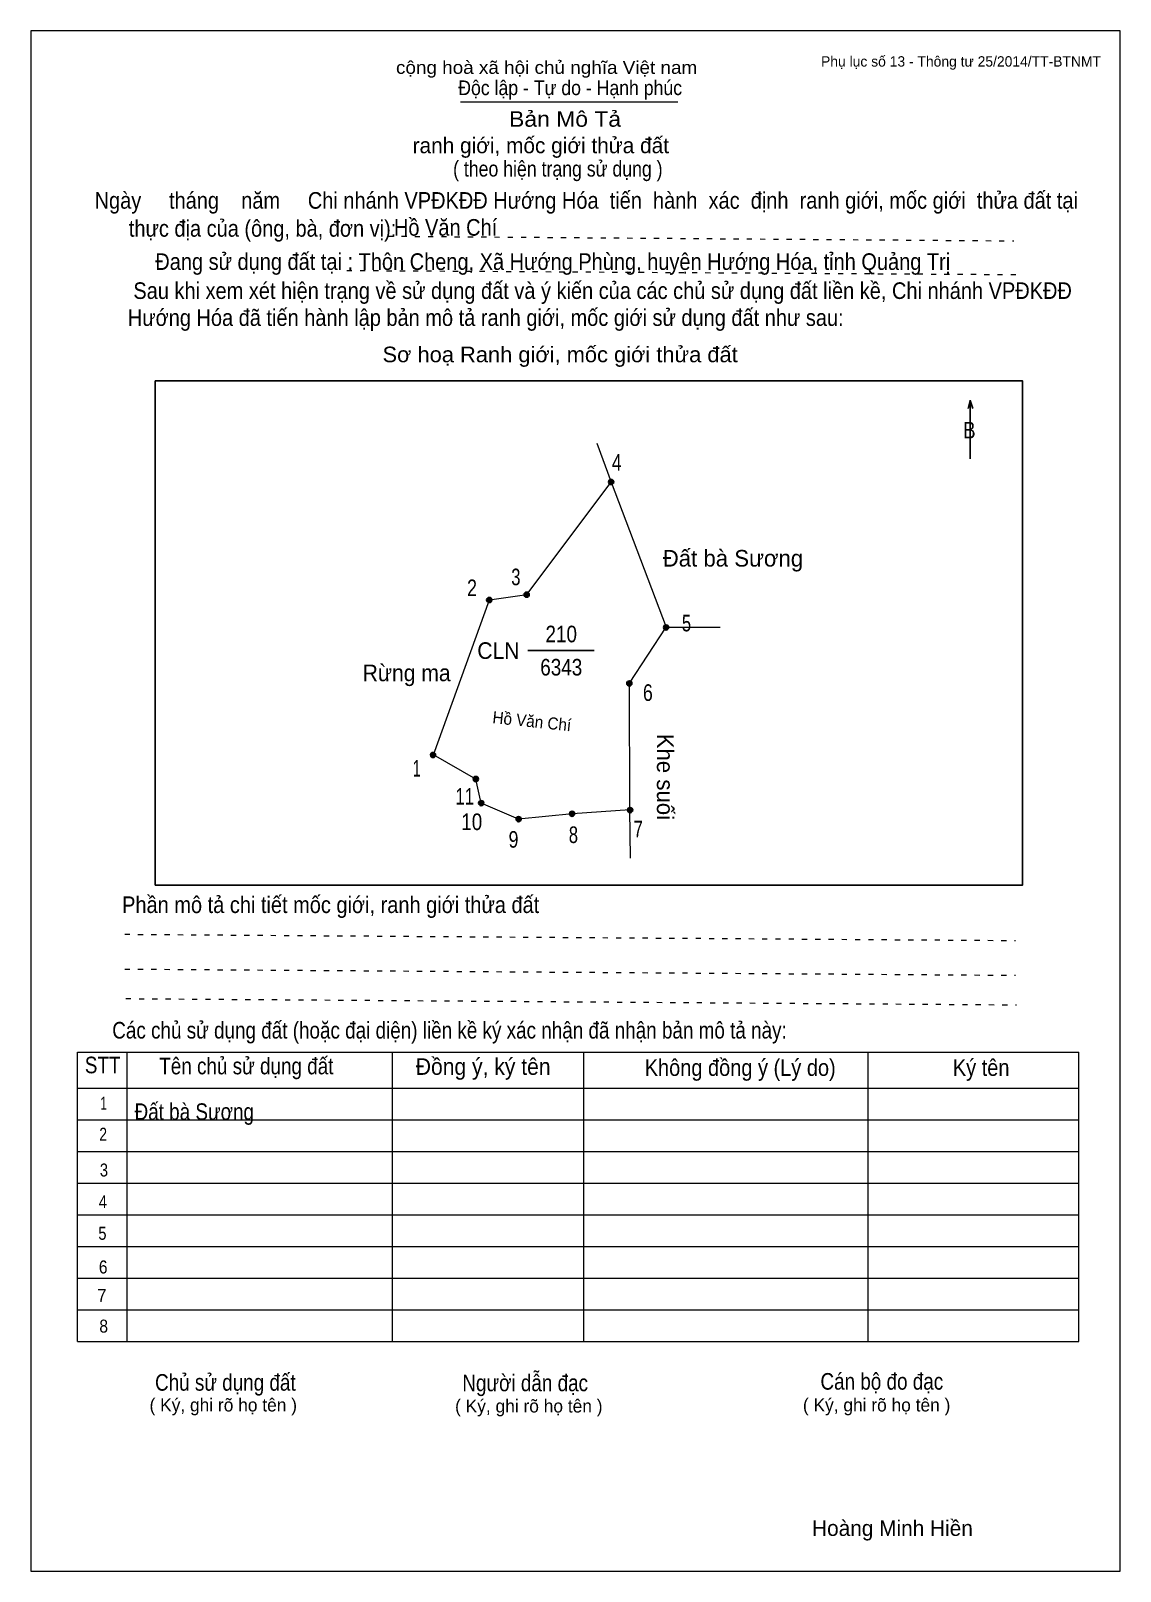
# Model space of a CAD drawing. Header units: centimetres. Extents: x 0 to 21, y 0 to 29.7.
import ezdxf
from ezdxf.enums import TextEntityAlignment as Align

# ---------------------------------------------------------------- set-up
doc = ezdxf.new("R2010")
doc.units = ezdxf.units.CM
doc.header["$LTSCALE"] = 0.13
doc.linetypes.add('DOTTED', pattern=[1.5, 0.3, -1.2])
for name, color, linetype, lineweight in [('1', 7, 'Continuous', 13), ('32', 7, 'Continuous', 25), ('33', 7, 'Continuous', 25), ('6', 7, 'Continuous', 13), ('62', 7, 'Continuous', 13)]:
    doc.layers.add(name, color=color, linetype=linetype, lineweight=lineweight)
for name, color, linetype in [('2', 7, 'Continuous'), ('34', 7, 'Continuous'), ('63', 7, 'Continuous')]:
    doc.layers.add(name, color=color, linetype=linetype)

msp = doc.modelspace()

# ---------------------------------------------------------------- hatches: boundary and pattern name
at = {"layer": '32'}
for points in [[(11.2363, 21.0003, 1), (11.1363, 21.0003, 1)], [(8.8864, 18.7261, 1), (8.7864, 18.7261, 1)], [(9.6078, 18.8291, 1), (9.5078, 18.8291, 1)], [(12.2959, 18.1968, 1), (12.1959, 18.1968, 1)], [(11.5888, 17.1166, 1), (11.4888, 17.1166, 1)], [(7.8041, 15.7371, 1), (7.7041, 15.7371, 1)], [(8.6287, 15.2733, 1), (8.5287, 15.2733, 1)], [(8.7318, 14.8095, 1), (8.6318, 14.8095, 1)], [(10.4839, 14.6033, 1), (10.3839, 14.6033, 1)], [(11.6027, 14.6739, 1), (11.5027, 14.6739, 1)], [(9.4532, 14.5003, 1), (9.3532, 14.5003, 1)]]:
    msp.add_hatch(color=256, dxfattribs=at).paths.add_polyline_path(points)

# ---------------------------------------------------------------- linework, layer by layer
at = {"layer": '1'}
msp.add_lwpolyline([(21, 0), (21, 29.7), (0, 29.7), (0, 0)], close=True, dxfattribs=at)
at = {"layer": '32'}
for centre in [(11.1863, 21.0003), (8.8364, 18.7261), (9.5578, 18.8291), (12.2459, 18.1968), (11.5388, 17.1166), (7.7541, 15.7371), (8.5787, 15.2733), (8.6818, 14.8095), (10.4339, 14.6033), (11.5527, 14.6739), (9.4032, 14.5003)]:
    msp.add_circle(centre, 0.05, dxfattribs=at)
at = {"layer": '33'}
msp.add_line((9.58, 17.75), (10.86, 17.75), dxfattribs=at)
at = {"layer": '6'}
for p, q in [((12.25, 18.2), (13.29, 18.2)), ((11.56, 13.75), (11.55, 14.68))]:
    msp.add_line(p, q, dxfattribs=at)
for points in [[(10.91, 21.75), (11.19, 21), (12.25, 18.2)], [(11.55, 14.68), (10.44, 14.6), (9.4, 14.5), (8.68, 14.81), (8.58, 15.27), (7.76, 15.74), (8.84, 18.73), (9.56, 18.83), (11.19, 21)], [(11.55, 14.68), (11.54, 17.12), (12.25, 18.2)]]:
    msp.add_lwpolyline(points, dxfattribs=at)
at = {"layer": '62'}
for p, q in [((8.28, 28.33), (12.47, 28.33)), ((0.9, 10.01), (20.2, 10.01)), ((0.9, 4.43), (0.9, 10.01)), ((1.86, 4.43), (1.86, 10.01)), ((6.97, 4.43), (6.97, 9.99)), ((10.66, 4.43), (10.66, 9.99)), ((16.14, 4.43), (16.14, 10.01)), ((20.2, 4.43), (20.2, 10.01)), ((0.9, 9.31), (20.2, 9.31)), ((0.9, 8.7), (20.2, 8.7)), ((0.9, 8.09), (20.2, 8.09)), ((0.9, 7.48), (20.2, 7.48)), ((0.9, 6.87), (20.2, 6.87)), ((0.9, 6.26), (20.2, 6.26)), ((0.9, 5.65), (20.2, 5.65)), ((0.9, 5.04), (20.2, 5.04)), ((0.9, 4.43), (20.2, 4.43))]:
    msp.add_line(p, q, dxfattribs=at)
at = {"layer": '62', "linetype": 'DOTTED'}
for p, q in [((6.89, 25.74), (18.95, 25.65)), ((6.09, 25.08), (19.04, 25)), ((1.81, 12.28), (18.98, 12.16)), ((1.81, 11.61), (18.98, 11.49)), ((1.83, 11.04), (19, 10.92))]:
    msp.add_line(p, q, dxfattribs=at)
at = {"layer": '62', "lineweight": 25}
for p, q in [((18.11, 22.58), (18.11, 21.45)), ((18.11, 22.57), (18.07, 22.42)), ((18.11, 22.57), (18.16, 22.42))]:
    msp.add_line(p, q, dxfattribs=at)
msp.add_lwpolyline([(2.4, 13.23), (19.12, 13.23), (19.12, 22.95), (2.4, 22.95)], close=True, dxfattribs=at)

# ---------------------------------------------------------------- texts
at = {"layer": '2', "width": 0.95}
msp.add_text('Hồ Văn Chí', height=0.2317, rotation=354, dxfattribs=at).set_placement((9.6479, 16.2724), align=Align.CENTER)
at = {"layer": '32'}
for s, width, p in [('4', 0.8, (11.295, 21.22)), ('3', 0.75, (9.35, 19.01)), ('2', 0.8, (8.505, 18.8)), ('5', 0.75, (12.64, 18.12)), ('6', 0.8, (11.895, 16.78)), ('1', 0.65, (7.44, 15.32)), ('11', 0.75, (8.365, 14.78)), ('10', 0.85, (8.5, 14.29)), ('9', 0.8, (9.305, 13.95)), ('8', 0.75, (10.46, 14.04)), ('7', 0.75, (11.71, 14.15))]:
    msp.add_text(s, height=0.32, dxfattribs=dict(at, width=width)).set_placement(p, align=Align.CENTER)
at = {"layer": '33'}
msp.add_text('Đất bà Sương', height=0.32, dxfattribs=at).set_placement((13.535, 19.37), align=Align.CENTER)
for s, width, p in [('210', 0.85, (10.225, 17.91)), ('6343', 0.85, (10.225, 17.27)), ('Rừng ma', 0.95, (7.245, 17.16))]:
    msp.add_text(s, height=0.32, dxfattribs=dict(at, width=width)).set_placement(p, align=Align.CENTER)
at = {"layer": '33', "width": 0.95}
msp.add_text('CLN', height=0.32, dxfattribs=at).set_placement((9.42, 17.59), align=Align.RIGHT)
at = {"layer": '33'}
msp.add_text('Khe suối', height=0.32, rotation=270, dxfattribs=at).set_placement((12.07, 15.315), align=Align.CENTER)
at = {"layer": '34'}
for s, width, p in [('Hồ Văn Chí', 0.9, (7, 25.75)), ('Đất bà Sương', 0.85, (2, 8.7))]:
    msp.add_text(s, height=0.32, dxfattribs=dict(at, width=width)).set_placement(p)
at = {"layer": '62'}
for s, height, width, p in [('cộng hoà xã hội chủ nghĩa Việt nam', 0.2474, 1.1, (7.04, 28.87)), ('Độc lập - Tự do - Hạnh phúc', 0.2828, 0.9, (8.24, 28.46)), ('Bản Mô Tả', 0.3, 1.1, (9.22, 27.85)), ('( theo hiện trạng sử dụng )', 0.3, 0.85, (8.14, 26.89)), ('Ngày     tháng    năm     Chi nhánh VPĐKĐĐ Hướng Hóa  tiến  hành  xác  định  ranh giới, mốc giới  thửa đất tại ', 0.32, 0.9, (1.23, 26.27)), ('thực địa của (ông, bà, đơn vị): ', 0.32, 0.9, (1.89, 25.73)), ('Đang sử dụng đất tại : Thôn Cheng, Xã Hướng Phùng, huyện Hướng Hóa, tỉnh Quảng Trị', 0.32, 0.9, (2.4, 25.09)), (' Sau khi xem xét hiện trạng về sử dụng đất và ý kiến của các chủ sử dụng đất liền kề, Chi nhánh VPĐKĐĐ ', 0.32, 0.9, (1.87, 24.53)), ('Hướng Hóa đã tiến hành lập bản mô tả ranh giới, mốc giới sử dụng đất như sau:', 0.32, 0.9, (1.87, 24.01)), ('Sơ hoạ Ranh giới, mốc giới thửa đất', 0.3, 1.05, (6.78, 23.31)), ('B', 0.32, 0.85, (17.97, 21.84)), ('Phần mô tả chi tiết mốc giới, ranh giới thửa đất ', 0.32, 0.9, (1.76, 12.69)), ('Các chủ sử dụng đất (hoặc đại diện) liền kề ký xác nhận đã nhận bản mô tả này:', 0.32, 0.85, (1.57, 10.27))]:
    msp.add_text(s, height=height, dxfattribs=dict(at, width=width)).set_placement(p)
msp.add_text('ranh giới, mốc giới thửa đất', height=0.3, dxfattribs=at).set_placement((7.36, 27.34))
for s, height, width, p in [('STT', 0.32, 0.85, (1.385, 9.6)), ('Tên chủ sử dụng đất', 0.32, 0.85, (4.155, 9.58)), ('Đồng ý, ký tên', 0.32, 0.95, (8.72, 9.57)), ('Không đồng ý (Lý do)', 0.32, 0.9, (13.675, 9.55)), ('Ký tên', 0.32, 0.9, (18.32, 9.55)), ('1', 0.25, 0.7, (1.405, 8.9)), ('2', 0.25, 0.8, (1.395, 8.3)), ('3', 0.25, 0.85, (1.41, 7.61)), ('4', 0.25, 0.85, (1.39, 7)), ('5', 0.25, 0.85, (1.38, 6.39)), ('6', 0.25, 0.9, (1.395, 5.74)), ('7', 0.25, 0.95, (1.37, 5.19)), ('8', 0.25, 0.9, (1.405, 4.6)), ('Người dẫn đạc', 0.32, 0.85, (9.53, 3.47)), ('Chủ sử dụng đất', 0.32, 0.85, (3.75, 3.48)), ('Cán bộ đo đạc', 0.32, 0.85, (16.405, 3.5))]:
    msp.add_text(s, height=height, dxfattribs=dict(at, width=width)).set_placement(p, align=Align.CENTER)
for p in [(3.71, 3.08), (9.6, 3.06), (16.305, 3.08)]:
    msp.add_text('( Ký, ghi rõ họ tên )', height=0.25, dxfattribs=at).set_placement(p, align=Align.CENTER)
at = {"layer": '63'}
msp.add_text('Phụ lục số 13 - Thông tư 25/2014/TT-BTNMT', height=0.2, dxfattribs=at).set_placement((20.63, 29.01), align=Align.RIGHT)
msp.add_text('Hoàng Minh Hiền', height=0.3, dxfattribs=at).set_placement((16.61, 0.68), align=Align.CENTER)

doc.saveas('drawing.dxf')
